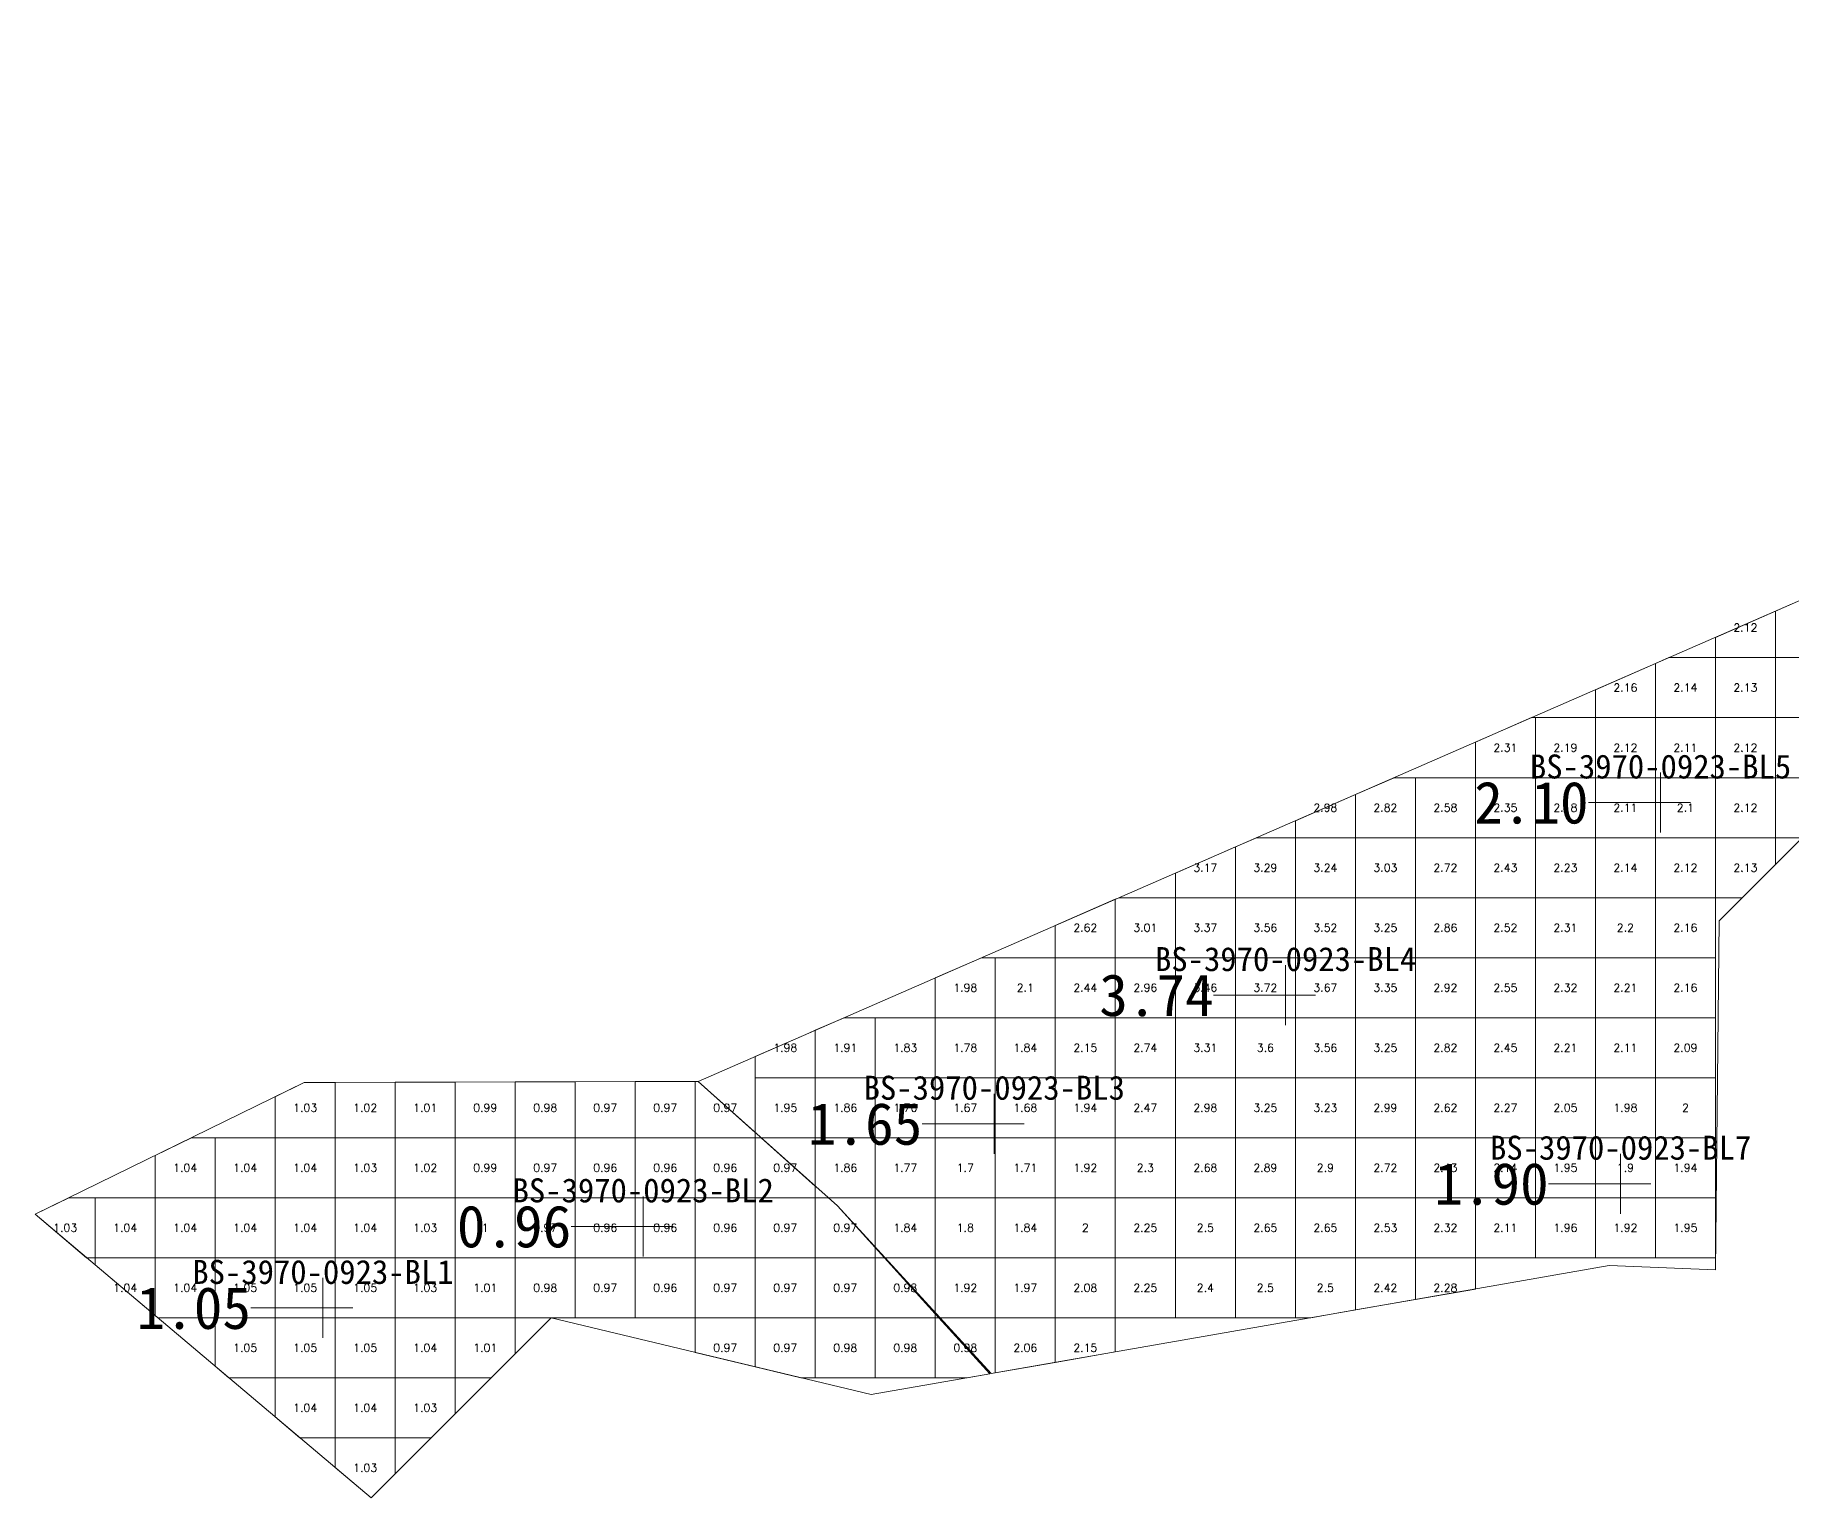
# Model space of a CAD drawing. Header units: inches. Extents: x 469874.9 to 469930.6, y 4349711.4 to 4349749.6.
# Drawn here: x 469874.94 to 469904.21, y 4349711.44 to 4349735.82 of the extents above; entities that cross this region are included whole.
import ezdxf
from ezdxf.enums import TextEntityAlignment as Align

# ---------------------------------------------------------------- set-up
doc = ezdxf.new("R2010")
doc.units = ezdxf.units.IN
doc.header["$MEASUREMENT"] = 0
for name, color, linetype, lineweight in [('点', 7, 'Continuous', 0), ('爆区方格网', 7, 'Continuous', 0), ('线条', 7, 'Continuous', 0), ('钻孔', 7, 'Continuous', 0)]:
    doc.layers.add(name, color=color, linetype=linetype, lineweight=lineweight)
doc.styles.add('3dmine_textStyle_1', font='txt.shx', dxfattribs={"height": 1, "bigfont": 'gbcbig.shx'})
doc.styles.add('3dmine_textStyle_2', font='simsunb.ttf', dxfattribs={"height": 1})

msp = doc.modelspace()

# ---------------------------------------------------------------- hatches: boundary and pattern name
at = {"layer": '钻孔', "linetype": 'Continuous', "lineweight": 0, "true_color": 0xff0000, "extrusion": (0, 1, 0)}
for points in [[(-469903.026, 3959.757), (-469902.026, 3959.757), (-469902.026, 3972.757), (-469903.026, 3972.757)], [(-469891.923, 3959.594), (-469890.923, 3959.594), (-469890.923, 3974.594), (-469891.923, 3974.594)], [(-469902.361, 3959.568), (-469901.361, 3959.568), (-469901.361, 3964.568), (-469902.361, 3964.568)]]:
    msp.add_hatch(color=1, dxfattribs=at).paths.add_polyline_path(points, flags=0)
at = {"layer": '钻孔', "linetype": 'Continuous', "lineweight": 0, "true_color": 0xff80ff, "extrusion": (0, 1, 0)}
msp.add_hatch(color=211, dxfattribs=at).paths.add_polyline_path([(-469896.778, 3959.989), (-469895.778, 3959.989), (-469895.778, 3973.989), (-469896.778, 3973.989)], flags=0)
at = {"layer": '钻孔', "linetype": 'Continuous', "lineweight": 0, "true_color": 0x00ffff, "extrusion": (0, 1, 0)}
msp.add_hatch(color=4, dxfattribs=at).paths.add_polyline_path([(-469886.073, 3959.782), (-469885.073, 3959.782), (-469885.073, 3972.782), (-469886.073, 3972.782)], flags=0)
at = {"layer": '钻孔', "linetype": 'Continuous', "lineweight": 0, "true_color": 0x0000ff, "extrusion": (0, 1, 0)}
msp.add_hatch(color=5, dxfattribs=at).paths.add_polyline_path([(-469880.736, 3959.752), (-469879.736, 3959.752), (-469879.736, 3972.752), (-469880.736, 3972.752)], flags=0)

# ---------------------------------------------------------------- linework, layer by layer
at = {"color": 1, "linetype": 'Continuous', "lineweight": 0, "true_color": 0xff0000, "elevation": 3966.246}
msp.add_lwpolyline([(469885.99, 4349718.382), (469888.312, 4349716.306), (469890.871, 4349713.513), (469896.539, 4349714.503), (469901.17, 4349715.312), (469902.939, 4349715.24), (469903.003, 4349721.058), (469906.003, 4349724.058), (469907.078, 4349724.819), (469908.152, 4349725.58), (469910.234, 4349727.662), (469911.152, 4349728.58), (469912.939, 4349729.926), (469913.154, 4349730.088), (469914.313, 4349731.247), (469909.397, 4349735.816), (469907.602, 4349732.442), (469904.397, 4349726.417), (469887.83, 4349719.185), (469885.99, 4349718.382), (469885.99, 4349718.382)], dxfattribs=at)
at = {"color": 5, "linetype": 'Continuous', "lineweight": 0, "true_color": 0x0000ff, "elevation": 3966.246}
msp.add_lwpolyline([(469874.939, 4349716.168), (469879.423, 4349718.362), (469885.99, 4349718.382), (469888.312, 4349716.306), (469890.846, 4349713.509), (469888.869, 4349713.163), (469883.538, 4349714.441), (469880.539, 4349711.442), (469874.939, 4349716.168), (469874.939, 4349716.168)], dxfattribs=at)
at = {"layer": '点', "color": 138, "linetype": 'Continuous', "lineweight": 0, "true_color": 0x004c4c}
for points, elevation in [([(469902.026, 4349722.529), (469902.026, 4349723.529)], 3972.757), ([(469902.526, 4349723.029), (469901.526, 4349723.029)], 3972.757), ([(469895.778, 4349719.32), (469895.778, 4349720.32)], 3973.989), ([(469896.278, 4349719.82), (469895.278, 4349719.82)], 3973.989), ([(469890.923, 4349717.176), (469890.923, 4349718.176)], 3974.594), ([(469891.423, 4349717.676), (469890.423, 4349717.676)], 3974.594), ([(469901.361, 4349716.177), (469901.361, 4349717.177)], 3964.568), ([(469901.861, 4349716.677), (469900.861, 4349716.677)], 3964.568), ([(469885.073, 4349715.466), (469885.073, 4349716.466)], 3972.782), ([(469885.573, 4349715.966), (469884.573, 4349715.966)], 3972.782), ([(469879.736, 4349714.107), (469879.736, 4349715.107)], 3972.752), ([(469880.236, 4349714.607), (469879.236, 4349714.607)], 3972.752)]:
    msp.add_lwpolyline(points, dxfattribs=dict(at, elevation=elevation))
at = {"layer": '爆区方格网', "color": 1, "linetype": 'Continuous', "lineweight": 0, "true_color": 0xff0000, "elevation": 3964.568}
for points in [[(469903.94, 4349725.443), (469902.94, 4349725.443), (469902.94, 4349725.781), (469903.94, 4349726.217), (469903.94, 4349725.443)], [(469904.94, 4349725.443), (469903.94, 4349725.443), (469903.94, 4349726.217), (469904.397, 4349726.417), (469904.411, 4349726.443), (469904.94, 4349726.443), (469904.94, 4349725.443)], [(469901.94, 4349724.443), (469900.94, 4349724.443), (469900.94, 4349724.908), (469901.94, 4349725.344), (469901.94, 4349724.443)], [(469902.94, 4349724.443), (469901.94, 4349724.443), (469901.94, 4349725.344), (469902.166, 4349725.443), (469902.94, 4349725.443), (469902.94, 4349724.443)], [(469903.94, 4349724.443), (469902.94, 4349724.443), (469902.94, 4349725.443), (469903.94, 4349725.443), (469903.94, 4349724.443)], [(469904.94, 4349724.443), (469903.94, 4349724.443), (469903.94, 4349725.443), (469904.94, 4349725.443), (469904.94, 4349724.443)], [(469899.94, 4349723.443), (469898.94, 4349723.443), (469898.94, 4349724.035), (469899.875, 4349724.443), (469899.94, 4349724.443), (469899.94, 4349723.443)], [(469900.94, 4349723.443), (469899.94, 4349723.443), (469899.94, 4349724.443), (469900.94, 4349724.443), (469900.94, 4349723.443)], [(469901.94, 4349723.443), (469900.94, 4349723.443), (469900.94, 4349724.443), (469901.94, 4349724.443), (469901.94, 4349723.443)], [(469902.94, 4349723.443), (469901.94, 4349723.443), (469901.94, 4349724.443), (469902.94, 4349724.443), (469902.94, 4349723.443)], [(469903.94, 4349723.443), (469902.94, 4349723.443), (469902.94, 4349724.443), (469903.94, 4349724.443), (469903.94, 4349723.443)], [(469904.94, 4349723.443), (469903.94, 4349723.443), (469903.94, 4349724.443), (469904.94, 4349724.443), (469904.94, 4349723.443)], [(469897.94, 4349722.443), (469896.94, 4349722.443), (469896.94, 4349723.162), (469897.585, 4349723.443), (469897.94, 4349723.443), (469897.94, 4349722.443)], [(469898.94, 4349722.443), (469897.94, 4349722.443), (469897.94, 4349723.443), (469898.94, 4349723.443), (469898.94, 4349722.443)], [(469899.94, 4349722.443), (469898.94, 4349722.443), (469898.94, 4349723.443), (469899.94, 4349723.443), (469899.94, 4349722.443)], [(469900.94, 4349722.443), (469899.94, 4349722.443), (469899.94, 4349723.443), (469900.94, 4349723.443), (469900.94, 4349722.443)], [(469901.94, 4349722.443), (469900.94, 4349722.443), (469900.94, 4349723.443), (469901.94, 4349723.443), (469901.94, 4349722.443)], [(469902.94, 4349722.443), (469901.94, 4349722.443), (469901.94, 4349723.443), (469902.94, 4349723.443), (469902.94, 4349722.443)], [(469903.94, 4349722.443), (469902.94, 4349722.443), (469902.94, 4349723.443), (469903.94, 4349723.443), (469903.94, 4349722.443)], [(469904.94, 4349722.995), (469904.388, 4349722.443), (469903.94, 4349722.443), (469903.94, 4349723.443), (469904.94, 4349723.443), (469904.94, 4349722.995)], [(469896.94, 4349722.443), (469895.94, 4349722.443), (469895.94, 4349722.725), (469896.94, 4349723.162), (469896.94, 4349722.443)], [(469895.94, 4349721.443), (469894.94, 4349721.443), (469894.94, 4349722.289), (469895.294, 4349722.443), (469895.94, 4349722.443), (469895.94, 4349721.443)], [(469896.94, 4349721.443), (469895.94, 4349721.443), (469895.94, 4349722.443), (469896.94, 4349722.443), (469896.94, 4349721.443)], [(469897.94, 4349721.443), (469896.94, 4349721.443), (469896.94, 4349722.443), (469897.94, 4349722.443), (469897.94, 4349721.443)], [(469898.94, 4349721.443), (469897.94, 4349721.443), (469897.94, 4349722.443), (469898.94, 4349722.443), (469898.94, 4349721.443)], [(469899.94, 4349721.443), (469898.94, 4349721.443), (469898.94, 4349722.443), (469899.94, 4349722.443), (469899.94, 4349721.443)], [(469900.94, 4349721.443), (469899.94, 4349721.443), (469899.94, 4349722.443), (469900.94, 4349722.443), (469900.94, 4349721.443)], [(469901.94, 4349721.443), (469900.94, 4349721.443), (469900.94, 4349722.443), (469901.94, 4349722.443), (469901.94, 4349721.443)], [(469902.94, 4349721.443), (469901.94, 4349721.443), (469901.94, 4349722.443), (469902.94, 4349722.443), (469902.94, 4349721.443)], [(469903.94, 4349721.995), (469903.388, 4349721.443), (469902.94, 4349721.443), (469902.94, 4349722.443), (469903.94, 4349722.443), (469903.94, 4349721.995)], [(469894.94, 4349721.443), (469893.94, 4349721.443), (469893.94, 4349721.852), (469894.94, 4349722.289), (469894.94, 4349721.443)], [(469892.94, 4349720.443), (469891.94, 4349720.443), (469891.94, 4349720.979), (469892.94, 4349721.416), (469892.94, 4349720.443)], [(469893.94, 4349720.443), (469892.94, 4349720.443), (469892.94, 4349721.416), (469893.003, 4349721.443), (469893.94, 4349721.443), (469893.94, 4349720.443)], [(469894.94, 4349720.443), (469893.94, 4349720.443), (469893.94, 4349721.443), (469894.94, 4349721.443), (469894.94, 4349720.443)], [(469895.94, 4349720.443), (469894.94, 4349720.443), (469894.94, 4349721.443), (469895.94, 4349721.443), (469895.94, 4349720.443)], [(469896.94, 4349720.443), (469895.94, 4349720.443), (469895.94, 4349721.443), (469896.94, 4349721.443), (469896.94, 4349720.443)], [(469897.94, 4349720.443), (469896.94, 4349720.443), (469896.94, 4349721.443), (469897.94, 4349721.443), (469897.94, 4349720.443)], [(469898.94, 4349720.443), (469897.94, 4349720.443), (469897.94, 4349721.443), (469898.94, 4349721.443), (469898.94, 4349720.443)], [(469899.94, 4349720.443), (469898.94, 4349720.443), (469898.94, 4349721.443), (469899.94, 4349721.443), (469899.94, 4349720.443)], [(469900.94, 4349720.443), (469899.94, 4349720.443), (469899.94, 4349721.443), (469900.94, 4349721.443), (469900.94, 4349720.443)], [(469901.94, 4349720.443), (469900.94, 4349720.443), (469900.94, 4349721.443), (469901.94, 4349721.443), (469901.94, 4349720.443)], [(469902.94, 4349720.443), (469901.94, 4349720.443), (469901.94, 4349721.443), (469902.94, 4349721.443), (469902.94, 4349720.443)], [(469890.94, 4349719.443), (469889.94, 4349719.443), (469889.94, 4349720.106), (469890.712, 4349720.443), (469890.94, 4349720.443), (469890.94, 4349719.443)], [(469891.94, 4349719.443), (469890.94, 4349719.443), (469890.94, 4349720.443), (469891.94, 4349720.443), (469891.94, 4349719.443)], [(469892.94, 4349719.443), (469891.94, 4349719.443), (469891.94, 4349720.443), (469892.94, 4349720.443), (469892.94, 4349719.443)], [(469893.94, 4349719.443), (469892.94, 4349719.443), (469892.94, 4349720.443), (469893.94, 4349720.443), (469893.94, 4349719.443)], [(469894.94, 4349719.443), (469893.94, 4349719.443), (469893.94, 4349720.443), (469894.94, 4349720.443), (469894.94, 4349719.443)], [(469895.94, 4349719.443), (469894.94, 4349719.443), (469894.94, 4349720.443), (469895.94, 4349720.443), (469895.94, 4349719.443)], [(469896.94, 4349719.443), (469895.94, 4349719.443), (469895.94, 4349720.443), (469896.94, 4349720.443), (469896.94, 4349719.443)], [(469897.94, 4349719.443), (469896.94, 4349719.443), (469896.94, 4349720.443), (469897.94, 4349720.443), (469897.94, 4349719.443)], [(469898.94, 4349719.443), (469897.94, 4349719.443), (469897.94, 4349720.443), (469898.94, 4349720.443), (469898.94, 4349719.443)], [(469899.94, 4349719.443), (469898.94, 4349719.443), (469898.94, 4349720.443), (469899.94, 4349720.443), (469899.94, 4349719.443)], [(469900.94, 4349719.443), (469899.94, 4349719.443), (469899.94, 4349720.443), (469900.94, 4349720.443), (469900.94, 4349719.443)], [(469901.94, 4349719.443), (469900.94, 4349719.443), (469900.94, 4349720.443), (469901.94, 4349720.443), (469901.94, 4349719.443)], [(469902.94, 4349719.443), (469901.94, 4349719.443), (469901.94, 4349720.443), (469902.94, 4349720.443), (469902.94, 4349719.443)], [(469887.94, 4349718.443), (469886.94, 4349718.443), (469886.94, 4349718.797), (469887.83, 4349719.185), (469887.94, 4349719.233), (469887.94, 4349718.443)], [(469888.94, 4349718.443), (469887.94, 4349718.443), (469887.94, 4349719.233), (469888.421, 4349719.443), (469888.94, 4349719.443), (469888.94, 4349718.443)], [(469889.94, 4349718.443), (469888.94, 4349718.443), (469888.94, 4349719.443), (469889.94, 4349719.443), (469889.94, 4349718.443)], [(469890.94, 4349718.443), (469889.94, 4349718.443), (469889.94, 4349719.443), (469890.94, 4349719.443), (469890.94, 4349718.443)], [(469891.94, 4349718.443), (469890.94, 4349718.443), (469890.94, 4349719.443), (469891.94, 4349719.443), (469891.94, 4349718.443)], [(469892.94, 4349718.443), (469891.94, 4349718.443), (469891.94, 4349719.443), (469892.94, 4349719.443), (469892.94, 4349718.443)], [(469893.94, 4349718.443), (469892.94, 4349718.443), (469892.94, 4349719.443), (469893.94, 4349719.443), (469893.94, 4349718.443)], [(469894.94, 4349718.443), (469893.94, 4349718.443), (469893.94, 4349719.443), (469894.94, 4349719.443), (469894.94, 4349718.443)], [(469895.94, 4349718.443), (469894.94, 4349718.443), (469894.94, 4349719.443), (469895.94, 4349719.443), (469895.94, 4349718.443)], [(469896.94, 4349718.443), (469895.94, 4349718.443), (469895.94, 4349719.443), (469896.94, 4349719.443), (469896.94, 4349718.443)], [(469897.94, 4349718.443), (469896.94, 4349718.443), (469896.94, 4349719.443), (469897.94, 4349719.443), (469897.94, 4349718.443)], [(469898.94, 4349718.443), (469897.94, 4349718.443), (469897.94, 4349719.443), (469898.94, 4349719.443), (469898.94, 4349718.443)], [(469899.94, 4349718.443), (469898.94, 4349718.443), (469898.94, 4349719.443), (469899.94, 4349719.443), (469899.94, 4349718.443)], [(469900.94, 4349718.443), (469899.94, 4349718.443), (469899.94, 4349719.443), (469900.94, 4349719.443), (469900.94, 4349718.443)], [(469901.94, 4349718.443), (469900.94, 4349718.443), (469900.94, 4349719.443), (469901.94, 4349719.443), (469901.94, 4349718.443)], [(469902.94, 4349718.443), (469901.94, 4349718.443), (469901.94, 4349719.443), (469902.94, 4349719.443), (469902.94, 4349718.443)], [(469887.94, 4349717.443), (469886.94, 4349717.443), (469886.94, 4349718.443), (469887.94, 4349718.443), (469887.94, 4349717.443)], [(469888.94, 4349717.443), (469887.94, 4349717.443), (469887.94, 4349718.443), (469888.94, 4349718.443), (469888.94, 4349717.443)], [(469889.94, 4349717.443), (469888.94, 4349717.443), (469888.94, 4349718.443), (469889.94, 4349718.443), (469889.94, 4349717.443)], [(469890.94, 4349717.443), (469889.94, 4349717.443), (469889.94, 4349718.443), (469890.94, 4349718.443), (469890.94, 4349717.443)], [(469891.94, 4349717.443), (469890.94, 4349717.443), (469890.94, 4349718.443), (469891.94, 4349718.443), (469891.94, 4349717.443)], [(469892.94, 4349717.443), (469891.94, 4349717.443), (469891.94, 4349718.443), (469892.94, 4349718.443), (469892.94, 4349717.443)], [(469893.94, 4349717.443), (469892.94, 4349717.443), (469892.94, 4349718.443), (469893.94, 4349718.443), (469893.94, 4349717.443)], [(469894.94, 4349717.443), (469893.94, 4349717.443), (469893.94, 4349718.443), (469894.94, 4349718.443), (469894.94, 4349717.443)], [(469895.94, 4349717.443), (469894.94, 4349717.443), (469894.94, 4349718.443), (469895.94, 4349718.443), (469895.94, 4349717.443)], [(469896.94, 4349717.443), (469895.94, 4349717.443), (469895.94, 4349718.443), (469896.94, 4349718.443), (469896.94, 4349717.443)], [(469897.94, 4349717.443), (469896.94, 4349717.443), (469896.94, 4349718.443), (469897.94, 4349718.443), (469897.94, 4349717.443)], [(469898.94, 4349717.443), (469897.94, 4349717.443), (469897.94, 4349718.443), (469898.94, 4349718.443), (469898.94, 4349717.443)], [(469899.94, 4349717.443), (469898.94, 4349717.443), (469898.94, 4349718.443), (469899.94, 4349718.443), (469899.94, 4349717.443)], [(469900.94, 4349717.443), (469899.94, 4349717.443), (469899.94, 4349718.443), (469900.94, 4349718.443), (469900.94, 4349717.443)], [(469901.94, 4349717.443), (469900.94, 4349717.443), (469900.94, 4349718.443), (469901.94, 4349718.443), (469901.94, 4349717.443)], [(469902.94, 4349717.443), (469901.94, 4349717.443), (469901.94, 4349718.443), (469902.94, 4349718.443), (469902.94, 4349717.443)], [(469888.94, 4349716.443), (469887.94, 4349716.443), (469887.94, 4349717.443), (469888.94, 4349717.443), (469888.94, 4349716.443)], [(469889.94, 4349716.443), (469888.94, 4349716.443), (469888.94, 4349717.443), (469889.94, 4349717.443), (469889.94, 4349716.443)], [(469890.94, 4349716.443), (469889.94, 4349716.443), (469889.94, 4349717.443), (469890.94, 4349717.443), (469890.94, 4349716.443)], [(469891.94, 4349716.443), (469890.94, 4349716.443), (469890.94, 4349717.443), (469891.94, 4349717.443), (469891.94, 4349716.443)], [(469892.94, 4349716.443), (469891.94, 4349716.443), (469891.94, 4349717.443), (469892.94, 4349717.443), (469892.94, 4349716.443)], [(469893.94, 4349716.443), (469892.94, 4349716.443), (469892.94, 4349717.443), (469893.94, 4349717.443), (469893.94, 4349716.443)], [(469894.94, 4349716.443), (469893.94, 4349716.443), (469893.94, 4349717.443), (469894.94, 4349717.443), (469894.94, 4349716.443)], [(469895.94, 4349716.443), (469894.94, 4349716.443), (469894.94, 4349717.443), (469895.94, 4349717.443), (469895.94, 4349716.443)], [(469896.94, 4349716.443), (469895.94, 4349716.443), (469895.94, 4349717.443), (469896.94, 4349717.443), (469896.94, 4349716.443)], [(469897.94, 4349716.443), (469896.94, 4349716.443), (469896.94, 4349717.443), (469897.94, 4349717.443), (469897.94, 4349716.443)], [(469898.94, 4349716.443), (469897.94, 4349716.443), (469897.94, 4349717.443), (469898.94, 4349717.443), (469898.94, 4349716.443)], [(469899.94, 4349716.443), (469898.94, 4349716.443), (469898.94, 4349717.443), (469899.94, 4349717.443), (469899.94, 4349716.443)], [(469900.94, 4349716.443), (469899.94, 4349716.443), (469899.94, 4349717.443), (469900.94, 4349717.443), (469900.94, 4349716.443)], [(469901.94, 4349716.443), (469900.94, 4349716.443), (469900.94, 4349717.443), (469901.94, 4349717.443), (469901.94, 4349716.443)], [(469902.94, 4349716.443), (469901.94, 4349716.443), (469901.94, 4349717.443), (469902.94, 4349717.443), (469902.94, 4349716.443)], [(469889.94, 4349715.443), (469889.103, 4349715.443), (469888.94, 4349715.62), (469888.94, 4349716.443), (469889.94, 4349716.443), (469889.94, 4349715.443)], [(469890.94, 4349715.443), (469889.94, 4349715.443), (469889.94, 4349716.443), (469890.94, 4349716.443), (469890.94, 4349715.443)], [(469891.94, 4349715.443), (469890.94, 4349715.443), (469890.94, 4349716.443), (469891.94, 4349716.443), (469891.94, 4349715.443)], [(469892.94, 4349715.443), (469891.94, 4349715.443), (469891.94, 4349716.443), (469892.94, 4349716.443), (469892.94, 4349715.443)], [(469893.94, 4349715.443), (469892.94, 4349715.443), (469892.94, 4349716.443), (469893.94, 4349716.443), (469893.94, 4349715.443)], [(469894.94, 4349715.443), (469893.94, 4349715.443), (469893.94, 4349716.443), (469894.94, 4349716.443), (469894.94, 4349715.443)], [(469895.94, 4349715.443), (469894.94, 4349715.443), (469894.94, 4349716.443), (469895.94, 4349716.443), (469895.94, 4349715.443)], [(469896.94, 4349715.443), (469895.94, 4349715.443), (469895.94, 4349716.443), (469896.94, 4349716.443), (469896.94, 4349715.443)], [(469897.94, 4349715.443), (469896.94, 4349715.443), (469896.94, 4349716.443), (469897.94, 4349716.443), (469897.94, 4349715.443)], [(469898.94, 4349715.443), (469897.94, 4349715.443), (469897.94, 4349716.443), (469898.94, 4349716.443), (469898.94, 4349715.443)], [(469899.94, 4349715.443), (469898.94, 4349715.443), (469898.94, 4349716.443), (469899.94, 4349716.443), (469899.94, 4349715.443)], [(469900.94, 4349715.443), (469899.94, 4349715.443), (469899.94, 4349716.443), (469900.94, 4349716.443), (469900.94, 4349715.443)], [(469901.94, 4349715.443), (469900.94, 4349715.443), (469900.94, 4349716.443), (469901.94, 4349716.443), (469901.94, 4349715.443)], [(469902.94, 4349715.443), (469901.94, 4349715.443), (469901.94, 4349716.443), (469902.94, 4349716.443), (469902.94, 4349715.443)], [(469889.094, 4349715.443), (469888.94, 4349715.443), (469888.94, 4349715.612), (469889.094, 4349715.443)], [(469890.94, 4349714.443), (469890.018, 4349714.443), (469889.94, 4349714.528), (469889.94, 4349715.443), (469890.94, 4349715.443), (469890.94, 4349714.443)], [(469891.94, 4349714.443), (469890.94, 4349714.443), (469890.94, 4349715.443), (469891.94, 4349715.443), (469891.94, 4349714.443)], [(469892.94, 4349714.443), (469891.94, 4349714.443), (469891.94, 4349715.443), (469892.94, 4349715.443), (469892.94, 4349714.443)], [(469893.94, 4349714.443), (469892.94, 4349714.443), (469892.94, 4349715.443), (469893.94, 4349715.443), (469893.94, 4349714.443)], [(469894.94, 4349714.443), (469893.94, 4349714.443), (469893.94, 4349715.443), (469894.94, 4349715.443), (469894.94, 4349714.443)], [(469895.94, 4349714.443), (469894.94, 4349714.443), (469894.94, 4349715.443), (469895.94, 4349715.443), (469895.94, 4349714.443)], [(469896.94, 4349714.573), (469896.539, 4349714.503), (469896.196, 4349714.443), (469895.94, 4349714.443), (469895.94, 4349715.443), (469896.94, 4349715.443), (469896.94, 4349714.573)], [(469897.94, 4349714.748), (469896.94, 4349714.573), (469896.94, 4349715.443), (469897.94, 4349715.443), (469897.94, 4349714.748)], [(469898.94, 4349714.922), (469897.94, 4349714.748), (469897.94, 4349715.443), (469898.94, 4349715.443), (469898.94, 4349714.922)], [(469890, 4349714.443), (469889.94, 4349714.443), (469889.94, 4349714.509), (469890, 4349714.443)], [(469891.94, 4349713.7), (469890.94, 4349713.525), (469890.94, 4349714.443), (469891.94, 4349714.443), (469891.94, 4349713.7)], [(469892.94, 4349713.874), (469891.94, 4349713.7), (469891.94, 4349714.443), (469892.94, 4349714.443), (469892.94, 4349713.874)]]:
    msp.add_lwpolyline(points, dxfattribs=at)
at = {"layer": '爆区方格网', "color": 5, "linetype": 'Continuous', "lineweight": 0, "true_color": 0x0000ff, "elevation": 3972.782}
for points in [[(469879.94, 4349717.443), (469878.94, 4349717.443), (469878.94, 4349718.126), (469879.423, 4349718.362), (469879.94, 4349718.364), (469879.94, 4349717.443)], [(469880.94, 4349717.443), (469879.94, 4349717.443), (469879.94, 4349718.364), (469880.94, 4349718.367), (469880.94, 4349717.443)], [(469881.94, 4349717.443), (469880.94, 4349717.443), (469880.94, 4349718.367), (469881.94, 4349718.37), (469881.94, 4349717.443)], [(469882.94, 4349717.443), (469881.94, 4349717.443), (469881.94, 4349718.37), (469882.94, 4349718.373), (469882.94, 4349717.443)], [(469883.94, 4349717.443), (469882.94, 4349717.443), (469882.94, 4349718.373), (469883.94, 4349718.376), (469883.94, 4349717.443)], [(469884.94, 4349717.443), (469883.94, 4349717.443), (469883.94, 4349718.376), (469884.94, 4349718.379), (469884.94, 4349717.443)], [(469885.94, 4349717.443), (469884.94, 4349717.443), (469884.94, 4349718.379), (469885.94, 4349718.382), (469885.94, 4349717.443)], [(469886.94, 4349717.532), (469886.94, 4349717.443), (469885.94, 4349717.443), (469885.94, 4349718.382), (469885.99, 4349718.382), (469886.94, 4349717.532)], [(469877.94, 4349716.443), (469876.94, 4349716.443), (469876.94, 4349717.147), (469877.545, 4349717.443), (469877.94, 4349717.443), (469877.94, 4349716.443)], [(469878.94, 4349716.443), (469877.94, 4349716.443), (469877.94, 4349717.443), (469878.94, 4349717.443), (469878.94, 4349716.443)], [(469879.94, 4349716.443), (469878.94, 4349716.443), (469878.94, 4349717.443), (469879.94, 4349717.443), (469879.94, 4349716.443)], [(469880.94, 4349716.443), (469879.94, 4349716.443), (469879.94, 4349717.443), (469880.94, 4349717.443), (469880.94, 4349716.443)], [(469881.94, 4349716.443), (469880.94, 4349716.443), (469880.94, 4349717.443), (469881.94, 4349717.443), (469881.94, 4349716.443)], [(469882.94, 4349716.443), (469881.94, 4349716.443), (469881.94, 4349717.443), (469882.94, 4349717.443), (469882.94, 4349716.443)], [(469883.94, 4349716.443), (469882.94, 4349716.443), (469882.94, 4349717.443), (469883.94, 4349717.443), (469883.94, 4349716.443)], [(469884.94, 4349716.443), (469883.94, 4349716.443), (469883.94, 4349717.443), (469884.94, 4349717.443), (469884.94, 4349716.443)], [(469885.94, 4349716.443), (469884.94, 4349716.443), (469884.94, 4349717.443), (469885.94, 4349717.443), (469885.94, 4349716.443)], [(469886.94, 4349716.443), (469885.94, 4349716.443), (469885.94, 4349717.443), (469886.94, 4349717.443), (469886.94, 4349716.443)], [(469887.94, 4349716.638), (469887.94, 4349716.443), (469886.94, 4349716.443), (469886.94, 4349717.443), (469887.04, 4349717.443), (469887.94, 4349716.638)], [(469875.94, 4349715.443), (469875.798, 4349715.443), (469874.94, 4349716.167), (469874.94, 4349716.168), (469875.501, 4349716.443), (469875.94, 4349716.443), (469875.94, 4349715.443)], [(469876.94, 4349715.443), (469875.94, 4349715.443), (469875.94, 4349716.443), (469876.94, 4349716.443), (469876.94, 4349715.443)], [(469877.94, 4349715.443), (469876.94, 4349715.443), (469876.94, 4349716.443), (469877.94, 4349716.443), (469877.94, 4349715.443)], [(469878.94, 4349715.443), (469877.94, 4349715.443), (469877.94, 4349716.443), (469878.94, 4349716.443), (469878.94, 4349715.443)], [(469879.94, 4349715.443), (469878.94, 4349715.443), (469878.94, 4349716.443), (469879.94, 4349716.443), (469879.94, 4349715.443)], [(469880.94, 4349715.443), (469879.94, 4349715.443), (469879.94, 4349716.443), (469880.94, 4349716.443), (469880.94, 4349715.443)], [(469881.94, 4349715.443), (469880.94, 4349715.443), (469880.94, 4349716.443), (469881.94, 4349716.443), (469881.94, 4349715.443)], [(469882.94, 4349715.443), (469881.94, 4349715.443), (469881.94, 4349716.443), (469882.94, 4349716.443), (469882.94, 4349715.443)], [(469883.94, 4349715.443), (469882.94, 4349715.443), (469882.94, 4349716.443), (469883.94, 4349716.443), (469883.94, 4349715.443)], [(469884.94, 4349715.443), (469883.94, 4349715.443), (469883.94, 4349716.443), (469884.94, 4349716.443), (469884.94, 4349715.443)], [(469885.94, 4349715.443), (469884.94, 4349715.443), (469884.94, 4349716.443), (469885.94, 4349716.443), (469885.94, 4349715.443)], [(469886.94, 4349715.443), (469885.94, 4349715.443), (469885.94, 4349716.443), (469886.94, 4349716.443), (469886.94, 4349715.443)], [(469887.94, 4349715.443), (469886.94, 4349715.443), (469886.94, 4349716.443), (469887.94, 4349716.443), (469887.94, 4349715.443)], [(469888.312, 4349716.306), (469888.94, 4349715.612), (469888.94, 4349715.443), (469887.94, 4349715.443), (469887.94, 4349716.443), (469888.159, 4349716.443), (469888.312, 4349716.306)], [(469876.94, 4349714.479), (469875.94, 4349715.323), (469875.94, 4349715.443), (469876.94, 4349715.443), (469876.94, 4349714.479)], [(469877.94, 4349714.443), (469876.983, 4349714.443), (469876.94, 4349714.479), (469876.94, 4349715.443), (469877.94, 4349715.443), (469877.94, 4349714.443)], [(469878.94, 4349714.443), (469877.94, 4349714.443), (469877.94, 4349715.443), (469878.94, 4349715.443), (469878.94, 4349714.443)], [(469879.94, 4349714.443), (469878.94, 4349714.443), (469878.94, 4349715.443), (469879.94, 4349715.443), (469879.94, 4349714.443)], [(469880.94, 4349714.443), (469879.94, 4349714.443), (469879.94, 4349715.443), (469880.94, 4349715.443), (469880.94, 4349714.443)], [(469881.94, 4349714.443), (469880.94, 4349714.443), (469880.94, 4349715.443), (469881.94, 4349715.443), (469881.94, 4349714.443)], [(469882.94, 4349714.443), (469881.94, 4349714.443), (469881.94, 4349715.443), (469882.94, 4349715.443), (469882.94, 4349714.443)], [(469883.94, 4349714.443), (469882.94, 4349714.443), (469882.94, 4349715.443), (469883.94, 4349715.443), (469883.94, 4349714.443)], [(469884.94, 4349714.443), (469883.94, 4349714.443), (469883.94, 4349715.443), (469884.94, 4349715.443), (469884.94, 4349714.443)], [(469885.94, 4349714.443), (469884.94, 4349714.443), (469884.94, 4349715.443), (469885.94, 4349715.443), (469885.94, 4349714.443)], [(469886.94, 4349714.443), (469885.94, 4349714.443), (469885.94, 4349715.443), (469886.94, 4349715.443), (469886.94, 4349714.443)], [(469887.94, 4349714.443), (469886.94, 4349714.443), (469886.94, 4349715.443), (469887.94, 4349715.443), (469887.94, 4349714.443)], [(469888.94, 4349714.443), (469887.94, 4349714.443), (469887.94, 4349715.443), (469888.94, 4349715.443), (469888.94, 4349714.443)], [(469889.94, 4349714.509), (469889.94, 4349714.443), (469888.94, 4349714.443), (469888.94, 4349715.443), (469889.094, 4349715.443), (469889.94, 4349714.509)], [(469878.94, 4349713.443), (469878.168, 4349713.443), (469877.94, 4349713.635), (469877.94, 4349714.443), (469878.94, 4349714.443), (469878.94, 4349713.443)], [(469879.94, 4349713.443), (469878.94, 4349713.443), (469878.94, 4349714.443), (469879.94, 4349714.443), (469879.94, 4349713.443)], [(469880.94, 4349713.443), (469879.94, 4349713.443), (469879.94, 4349714.443), (469880.94, 4349714.443), (469880.94, 4349713.443)], [(469881.94, 4349713.443), (469880.94, 4349713.443), (469880.94, 4349714.443), (469881.94, 4349714.443), (469881.94, 4349713.443)], [(469882.94, 4349713.843), (469882.54, 4349713.443), (469881.94, 4349713.443), (469881.94, 4349714.443), (469882.94, 4349714.443), (469882.94, 4349713.843)], [(469886.94, 4349713.625), (469885.94, 4349713.865), (469885.94, 4349714.443), (469886.94, 4349714.443), (469886.94, 4349713.625)], [(469887.94, 4349713.443), (469887.701, 4349713.443), (469886.94, 4349713.625), (469886.94, 4349714.443), (469887.94, 4349714.443), (469887.94, 4349713.443)], [(469888.94, 4349713.443), (469887.94, 4349713.443), (469887.94, 4349714.443), (469888.94, 4349714.443), (469888.94, 4349713.443)], [(469889.94, 4349713.443), (469888.94, 4349713.443), (469888.94, 4349714.443), (469889.94, 4349714.443), (469889.94, 4349713.443)], [(469890.846, 4349713.509), (469890.471, 4349713.443), (469889.94, 4349713.443), (469889.94, 4349714.443), (469890, 4349714.443), (469890.846, 4349713.509)], [(469879.94, 4349712.443), (469879.353, 4349712.443), (469878.94, 4349712.791), (469878.94, 4349713.443), (469879.94, 4349713.443), (469879.94, 4349712.443)], [(469880.94, 4349712.443), (469879.94, 4349712.443), (469879.94, 4349713.443), (469880.94, 4349713.443), (469880.94, 4349712.443)], [(469881.94, 4349712.843), (469881.54, 4349712.443), (469880.94, 4349712.443), (469880.94, 4349713.443), (469881.94, 4349713.443), (469881.94, 4349712.843)], [(469880.94, 4349711.843), (469880.54, 4349711.443), (469880.538, 4349711.443), (469879.94, 4349711.947), (469879.94, 4349712.443), (469880.94, 4349712.443), (469880.94, 4349711.843)]]:
    msp.add_lwpolyline(points, dxfattribs=at)
at = {"layer": '线条', "color": 138, "linetype": 'Continuous', "lineweight": 0, "true_color": 0x004c4c}
for points, elevation in [([(469902.026, 4349723.029), (469902.026, 4349723.029), (469902.026, 4349723.029)], 3972.757), ([(469895.778, 4349719.82), (469895.778, 4349719.82), (469895.778, 4349719.82)], 3973.989), ([(469890.923, 4349717.676), (469890.923, 4349717.676), (469890.923, 4349717.676)], 3974.594), ([(469901.361, 4349716.677), (469901.361, 4349716.677), (469901.361, 4349716.677)], 3964.568), ([(469885.073, 4349715.966), (469885.073, 4349715.966), (469885.073, 4349715.966)], 3972.782), ([(469879.736, 4349714.607), (469879.736, 4349714.607), (469879.736, 4349714.607)], 3972.752)]:
    msp.add_lwpolyline(points, dxfattribs=dict(at, elevation=elevation))
at = {"layer": '钻孔', "color": 1, "linetype": 'Continuous', "lineweight": 0, "true_color": 0xff0000}
for points, elevation in [([(469902.026, 4349723.029), (469900.826, 4349723.029)], 3972.757), ([(469902.026, 4349723.029), (469900.826, 4349723.029)], 3959.757), ([(469890.923, 4349717.676), (469889.723, 4349717.676)], 3974.594), ([(469890.923, 4349717.676), (469889.723, 4349717.676)], 3959.594), ([(469901.361, 4349716.677), (469900.161, 4349716.677)], 3964.568), ([(469901.361, 4349716.677), (469900.161, 4349716.677)], 3959.568)]:
    msp.add_lwpolyline(points, dxfattribs=dict(at, elevation=elevation))
at = {"layer": '钻孔', "color": 211, "linetype": 'Continuous', "lineweight": 0, "true_color": 0xff80ff}
for elevation in [3973.989, 3959.989]:
    msp.add_lwpolyline([(469895.778, 4349719.82), (469894.578, 4349719.82)], dxfattribs=dict(at, elevation=elevation))
at = {"layer": '钻孔', "color": 4, "linetype": 'Continuous', "lineweight": 0, "true_color": 0x00ffff}
for elevation in [3972.782, 3959.782]:
    msp.add_lwpolyline([(469885.073, 4349715.966), (469883.873, 4349715.966)], dxfattribs=dict(at, elevation=elevation))
at = {"layer": '钻孔', "color": 5, "linetype": 'Continuous', "lineweight": 0, "true_color": 0x0000ff}
for elevation in [3972.752, 3959.752]:
    msp.add_lwpolyline([(469879.736, 4349714.607), (469878.536, 4349714.607)], dxfattribs=dict(at, elevation=elevation))

# ---------------------------------------------------------------- texts
at = {"color": 1, "linetype": 'Continuous', "lineweight": 0, "true_color": 0xff0000, "style": '3dmine_textStyle_1'}
for s, height, p in [('2.12', 0.1333, (469903.44, 4349725.943, 3964.568)), ('2.16', 0.1333, (469901.44, 4349724.943, 3964.568)), ('2.14', 0.1333, (469902.44, 4349724.943, 3964.568)), ('2.13', 0.1333, (469903.44, 4349724.943, 3964.568)), ('2.31', 0.1333, (469899.44, 4349723.943, 3964.568)), ('2.19', 0.1333, (469900.44, 4349723.943, 3964.568)), ('2.12', 0.1333, (469901.44, 4349723.943, 3964.568)), ('2.11', 0.1333, (469902.44, 4349723.943, 3964.568)), ('2.12', 0.1333, (469903.44, 4349723.943, 3964.568)), ('2.98', 0.1333, (469896.44, 4349722.943, 3964.568)), ('2.82', 0.1333, (469897.44, 4349722.943, 3964.568)), ('2.58', 0.1333, (469898.44, 4349722.943, 3964.568)), ('2.35', 0.1333, (469899.44, 4349722.943, 3964.568)), ('2.18', 0.1333, (469900.44, 4349722.943, 3964.568)), ('2.11', 0.1333, (469901.44, 4349722.943, 3964.568)), ('2.1', 0.1333, (469902.44, 4349722.943, 3964.568)), ('2.12', 0.1333, (469903.44, 4349722.943, 3964.568)), ('3.17', 0.1333, (469894.44, 4349721.943, 3964.568)), ('3.29', 0.1333, (469895.44, 4349721.943, 3964.568)), ('3.24', 0.1333, (469896.44, 4349721.943, 3964.568)), ('3.03', 0.1333, (469897.44, 4349721.943, 3964.568)), ('2.72', 0.1333, (469898.44, 4349721.943, 3964.568)), ('2.43', 0.1333, (469899.44, 4349721.943, 3964.568)), ('2.23', 0.1333, (469900.44, 4349721.943, 3964.568)), ('2.14', 0.1333, (469901.44, 4349721.943, 3964.568)), ('2.12', 0.1333, (469902.44, 4349721.943, 3964.568)), ('2.13', 0.1333, (469903.44, 4349721.943, 3964.568)), ('2.62', 0.1333, (469892.44, 4349720.943, 3964.568)), ('3.01', 0.1333, (469893.44, 4349720.943, 3964.568)), ('3.37', 0.1333, (469894.44, 4349720.943, 3964.568)), ('3.56', 0.1333, (469895.44, 4349720.943, 3964.568)), ('3.52', 0.1333, (469896.44, 4349720.943, 3964.568)), ('3.25', 0.1333, (469897.44, 4349720.943, 3964.568)), ('2.86', 0.1333, (469898.44, 4349720.943, 3964.568)), ('2.52', 0.1333, (469899.44, 4349720.943, 3964.568)), ('2.31', 0.1333, (469900.44, 4349720.943, 3964.568)), ('2.2', 0.1333, (469901.44, 4349720.943, 3964.568)), ('2.16', 0.1333, (469902.44, 4349720.943, 3964.568)), ('1.98', 0.1333, (469890.44, 4349719.943, 3964.568)), ('2.1', 0.1333, (469891.44, 4349719.943, 3964.568)), ('2.44', 0.1333, (469892.44, 4349719.943, 3964.568)), ('2.96', 0.1333, (469893.44, 4349719.943, 3964.568)), ('3.46', 0.1333, (469894.44, 4349719.943, 3964.568)), ('3.72', 0.1333, (469895.44, 4349719.943, 3964.568)), ('3.67', 0.1333, (469896.44, 4349719.943, 3964.568)), ('3.35', 0.1333, (469897.44, 4349719.943, 3964.568)), ('2.92', 0.1333, (469898.44, 4349719.943, 3964.568)), ('2.55', 0.1333, (469899.44, 4349719.943, 3964.568)), ('2.32', 0.1333, (469900.44, 4349719.943, 3964.568)), ('2.21', 0.1333, (469901.44, 4349719.943, 3964.568)), ('2.16', 0.1333, (469902.44, 4349719.943, 3964.568)), ('1.98', 0.1333, (469887.44, 4349718.943, 3964.568)), ('1.91', 0.1333, (469888.44, 4349718.943, 3964.568)), ('1.83', 0.1333, (469889.44, 4349718.943, 3964.568)), ('1.78', 0.1333, (469890.44, 4349718.943, 3964.568)), ('1.84', 0.1333, (469891.44, 4349718.943, 3964.568)), ('2.15', 0.1333, (469892.44, 4349718.943, 3964.568)), ('2.74', 0.1333, (469893.44, 4349718.943, 3964.568)), ('3.31', 0.1333, (469894.44, 4349718.943, 3964.568)), ('3.6', 0.1333, (469895.44, 4349718.943, 3964.568)), ('3.56', 0.1333, (469896.44, 4349718.943, 3964.568)), ('3.25', 0.1333, (469897.44, 4349718.943, 3964.568)), ('2.82', 0.1333, (469898.44, 4349718.943, 3964.568)), ('2.45', 0.1333, (469899.44, 4349718.943, 3964.568)), ('2.21', 0.1333, (469900.44, 4349718.943, 3964.568)), ('2.11', 0.1333, (469901.44, 4349718.943, 3964.568)), ('2.09', 0.1333, (469902.44, 4349718.943, 3964.568)), ('1.95', 0.1333, (469887.44, 4349717.943, 3964.568)), ('1.86', 0.1333, (469888.44, 4349717.943, 3964.568)), ('1.76', 0.1333, (469889.44, 4349717.943, 3964.568)), ('1.67', 0.1333, (469890.44, 4349717.943, 3964.568)), ('1.68', 0.1333, (469891.44, 4349717.943, 3964.568)), ('1.94', 0.1333, (469892.44, 4349717.943, 3964.568)), ('2.47', 0.1333, (469893.44, 4349717.943, 3964.568)), ('2.98', 0.1333, (469894.44, 4349717.943, 3964.568)), ('3.25', 0.1333, (469895.44, 4349717.943, 3964.568)), ('3.23', 0.1333, (469896.44, 4349717.943, 3964.568)), ('2.99', 0.1333, (469897.44, 4349717.943, 3964.568)), ('2.62', 0.1333, (469898.44, 4349717.943, 3964.568)), ('2.27', 0.1333, (469899.44, 4349717.943, 3964.568)), ('2.05', 0.1333, (469900.44, 4349717.943, 3964.568)), ('1.98', 0.1333, (469901.44, 4349717.943, 3964.568)), ('2', 0.133, (469902.44, 4349717.943, 3964.568)), ('1.86', 0.1333, (469888.44, 4349716.943, 3964.568)), ('1.77', 0.1333, (469889.44, 4349716.943, 3964.568)), ('1.7', 0.1333, (469890.44, 4349716.943, 3964.568)), ('1.71', 0.1333, (469891.44, 4349716.943, 3964.568)), ('1.92', 0.1333, (469892.44, 4349716.943, 3964.568)), ('2.3', 0.1333, (469893.44, 4349716.943, 3964.568)), ('2.68', 0.1333, (469894.44, 4349716.943, 3964.568)), ('2.89', 0.1333, (469895.44, 4349716.943, 3964.568)), ('2.9', 0.1333, (469896.44, 4349716.943, 3964.568)), ('2.72', 0.1333, (469897.44, 4349716.943, 3964.568)), ('2.43', 0.1333, (469898.44, 4349716.943, 3964.568)), ('2.14', 0.1333, (469899.44, 4349716.943, 3964.568)), ('1.95', 0.1333, (469900.44, 4349716.943, 3964.568)), ('1.9', 0.1333, (469901.44, 4349716.943, 3964.568)), ('1.94', 0.1333, (469902.44, 4349716.943, 3964.568)), ('1.84', 0.1333, (469889.44, 4349715.943, 3964.568)), ('1.8', 0.1333, (469890.44, 4349715.943, 3964.568)), ('1.84', 0.1333, (469891.44, 4349715.943, 3964.568)), ('2', 0.133, (469892.44, 4349715.943, 3964.568)), ('2.25', 0.1333, (469893.44, 4349715.943, 3964.568)), ('2.5', 0.1333, (469894.44, 4349715.943, 3964.568)), ('2.65', 0.1333, (469895.44, 4349715.943, 3964.568)), ('2.65', 0.1333, (469896.44, 4349715.943, 3964.568)), ('2.53', 0.1333, (469897.44, 4349715.943, 3964.568)), ('2.32', 0.1333, (469898.44, 4349715.943, 3964.568)), ('2.11', 0.1333, (469899.44, 4349715.943, 3964.568)), ('1.96', 0.1333, (469900.44, 4349715.943, 3964.568)), ('1.92', 0.1333, (469901.44, 4349715.943, 3964.568)), ('1.95', 0.1333, (469902.44, 4349715.943, 3964.568)), ('1.92', 0.1333, (469890.44, 4349714.943, 3964.568)), ('1.97', 0.1333, (469891.44, 4349714.943, 3964.568)), ('2.08', 0.1333, (469892.44, 4349714.943, 3964.568)), ('2.25', 0.1333, (469893.44, 4349714.943, 3964.568)), ('2.4', 0.1333, (469894.44, 4349714.943, 3964.568)), ('2.5', 0.1333, (469895.44, 4349714.943, 3964.568)), ('2.5', 0.1333, (469896.44, 4349714.943, 3964.568)), ('2.42', 0.1333, (469897.44, 4349714.943, 3964.568)), ('2.28', 0.1333, (469898.44, 4349714.943, 3964.568)), ('2.06', 0.1333, (469891.44, 4349713.943, 3964.568)), ('2.15', 0.1333, (469892.44, 4349713.943, 3964.568))]:
    msp.add_text(s, height=height, dxfattribs=at).set_placement(p, align=Align.MIDDLE_CENTER)
at = {"color": 5, "linetype": 'Continuous', "lineweight": 0, "true_color": 0x0000ff, "style": '3dmine_textStyle_1'}
for s, height, p in [('1.03', 0.1333, (469879.44, 4349717.943, 3972.782)), ('1.02', 0.1333, (469880.44, 4349717.943, 3972.782)), ('1.01', 0.1333, (469881.44, 4349717.943, 3972.782)), ('0.99', 0.1333, (469882.44, 4349717.943, 3972.782)), ('0.98', 0.1333, (469883.44, 4349717.943, 3972.782)), ('0.97', 0.1333, (469884.44, 4349717.943, 3972.782)), ('0.97', 0.1333, (469885.44, 4349717.943, 3972.782)), ('0.97', 0.1333, (469886.44, 4349717.943, 3972.782)), ('1.04', 0.1333, (469877.44, 4349716.943, 3972.782)), ('1.04', 0.1333, (469878.44, 4349716.943, 3972.782)), ('1.04', 0.1333, (469879.44, 4349716.943, 3972.782)), ('1.03', 0.1333, (469880.44, 4349716.943, 3972.782)), ('1.02', 0.1333, (469881.44, 4349716.943, 3972.782)), ('0.99', 0.1333, (469882.44, 4349716.943, 3972.782)), ('0.97', 0.1333, (469883.44, 4349716.943, 3972.782)), ('0.96', 0.1333, (469884.44, 4349716.943, 3972.782)), ('0.96', 0.1333, (469885.44, 4349716.943, 3972.782)), ('0.96', 0.1333, (469886.44, 4349716.943, 3972.782)), ('0.97', 0.1333, (469887.44, 4349716.943, 3972.782)), ('1.03', 0.1333, (469875.44, 4349715.943, 3972.782)), ('1.04', 0.1333, (469876.44, 4349715.943, 3972.782)), ('1.04', 0.1333, (469877.44, 4349715.943, 3972.782)), ('1.04', 0.1333, (469878.44, 4349715.943, 3972.782)), ('1.04', 0.1333, (469879.44, 4349715.943, 3972.782)), ('1.04', 0.1333, (469880.44, 4349715.943, 3972.782)), ('1.03', 0.1333, (469881.44, 4349715.943, 3972.782)), ('1', 0.133, (469882.44, 4349715.943, 3972.782)), ('0.97', 0.1333, (469883.44, 4349715.943, 3972.782)), ('0.96', 0.1333, (469884.44, 4349715.943, 3972.782)), ('0.96', 0.1333, (469885.44, 4349715.943, 3972.782)), ('0.96', 0.1333, (469886.44, 4349715.943, 3972.782)), ('0.97', 0.1333, (469887.44, 4349715.943, 3972.782)), ('0.97', 0.1333, (469888.44, 4349715.943, 3972.782)), ('1.04', 0.1333, (469876.44, 4349714.943, 3972.782)), ('1.04', 0.1333, (469877.44, 4349714.943, 3972.782)), ('1.05', 0.1333, (469878.44, 4349714.943, 3972.782)), ('1.05', 0.1333, (469879.44, 4349714.943, 3972.782)), ('1.05', 0.1333, (469880.44, 4349714.943, 3972.782)), ('1.03', 0.1333, (469881.44, 4349714.943, 3972.782)), ('1.01', 0.1333, (469882.44, 4349714.943, 3972.782)), ('0.98', 0.1333, (469883.44, 4349714.943, 3972.782)), ('0.97', 0.1333, (469884.44, 4349714.943, 3972.782)), ('0.96', 0.1333, (469885.44, 4349714.943, 3972.782)), ('0.97', 0.1333, (469886.44, 4349714.943, 3972.782)), ('0.97', 0.1333, (469887.44, 4349714.943, 3972.782)), ('0.97', 0.1333, (469888.44, 4349714.943, 3972.782)), ('0.98', 0.1333, (469889.44, 4349714.943, 3972.782)), ('1.05', 0.1333, (469878.44, 4349713.943, 3972.782)), ('1.05', 0.1333, (469879.44, 4349713.943, 3972.782)), ('1.05', 0.1333, (469880.44, 4349713.943, 3972.782)), ('1.04', 0.1333, (469881.44, 4349713.943, 3972.782)), ('1.01', 0.1333, (469882.44, 4349713.943, 3972.782)), ('0.97', 0.1333, (469886.44, 4349713.943, 3972.782)), ('0.97', 0.1333, (469887.44, 4349713.943, 3972.782)), ('0.98', 0.1333, (469888.44, 4349713.943, 3972.782)), ('0.98', 0.1333, (469889.44, 4349713.943, 3972.782)), ('0.98', 0.1333, (469890.44, 4349713.943, 3972.782)), ('1.04', 0.1333, (469879.44, 4349712.943, 3972.782)), ('1.04', 0.1333, (469880.44, 4349712.943, 3972.782)), ('1.03', 0.1333, (469881.44, 4349712.943, 3972.782)), ('1.03', 0.1333, (469880.44, 4349711.943, 3972.782))]:
    msp.add_text(s, height=height, dxfattribs=at).set_placement(p, align=Align.MIDDLE_CENTER)
at = {"layer": '钻孔', "color": 138, "linetype": 'Continuous', "lineweight": 0, "true_color": 0x004c4c, "style": '3dmine_textStyle_2'}
for s, p in [('BS-3970-0923-BL5', (469902.026, 4349723.429, 3972.757)), ('BS-3970-0923-BL4', (469895.778, 4349720.22, 3973.989)), ('BS-3970-0923-BL3', (469890.923, 4349718.076, 3974.594)), ('BS-3970-0923-BL7', (469901.361, 4349717.077, 3964.568)), ('BS-3970-0923-BL2', (469885.073, 4349716.366, 3972.782)), ('BS-3970-0923-BL1', (469879.736, 4349715.007, 3972.752))]:
    msp.add_text(s, height=0.4, dxfattribs=at).set_placement(p, align=Align.CENTER)
at = {"layer": '钻孔', "color": 1, "linetype": 'Continuous', "lineweight": 0, "true_color": 0xff0000, "style": '3dmine_textStyle_2'}
for s, p in [('2.10', (469900.826, 4349723.029, 3966.257)), ('1.65', (469889.723, 4349717.676, 3967.094)), ('1.90', (469900.161, 4349716.677, 3962.068))]:
    msp.add_text(s, height=0.7, dxfattribs=at).set_placement(p, align=Align.MIDDLE_RIGHT)
at = {"layer": '钻孔', "color": 211, "linetype": 'Continuous', "lineweight": 0, "true_color": 0xff80ff, "style": '3dmine_textStyle_2'}
msp.add_text('3.74', height=0.7, dxfattribs=at).set_placement((469894.578, 4349719.82, 3966.989), align=Align.MIDDLE_RIGHT)
at = {"layer": '钻孔', "color": 4, "linetype": 'Continuous', "lineweight": 0, "true_color": 0x00ffff, "style": '3dmine_textStyle_2'}
msp.add_text('0.96', height=0.7, dxfattribs=at).set_placement((469883.873, 4349715.966, 3966.282), align=Align.MIDDLE_RIGHT)
at = {"layer": '钻孔', "color": 5, "linetype": 'Continuous', "lineweight": 0, "true_color": 0x0000ff, "style": '3dmine_textStyle_2'}
msp.add_text('1.05', height=0.7, dxfattribs=at).set_placement((469878.536, 4349714.607, 3966.252), align=Align.MIDDLE_RIGHT)

doc.saveas('drawing.dxf')
